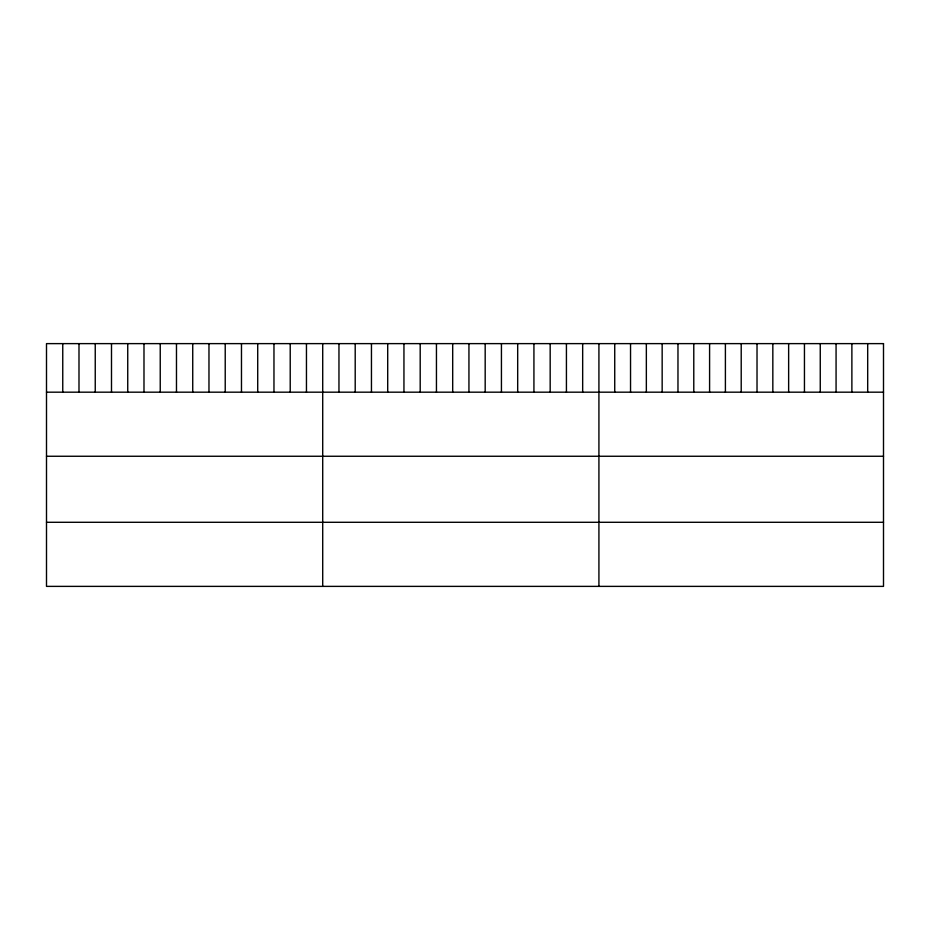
<?xml version="1.0" encoding="UTF-8"?>
<svg xmlns="http://www.w3.org/2000/svg" width="930" height="930" viewBox="0 0 930 930"><rect width="100%" height="100%" fill="white"/><g stroke="black" fill="none" stroke-linecap="round" stroke-linejoin="round"><path stroke-width="1.4" d="M46.5 392.181L883.5 392.181M46.5 456.258L883.5 456.258M46.5 522.288L883.5 522.288M867.69 343.623L867.69 392.181M851.88 343.623L851.88 392.181M836.07 343.623L836.07 392.181M820.26 343.623L820.26 392.181M804.45 343.623L804.45 392.181M788.64 343.623L788.64 392.181M772.83 343.623L772.83 392.181M757.02 343.623L757.02 392.181M741.21 343.623L741.21 392.181M725.4 343.623L725.4 392.181M709.59 343.623L709.59 392.181M693.78 343.623L693.78 392.181M677.97 343.623L677.97 392.181M662.16 343.623L662.16 392.181M646.35 343.623L646.35 392.181M630.54 343.623L630.54 392.181M614.73 343.623L614.73 392.181M598.92 343.623L598.92 586.377M582.668 343.623L582.668 392.181M566.428 343.623L566.428 392.181M550.176 343.623L550.176 392.181M533.925 343.623L533.925 392.181M517.685 343.623L517.685 392.181M501.433 343.623L501.433 392.181M485.181 343.623L485.181 392.181M468.941 343.623L468.941 392.181M452.689 343.623L452.689 392.181M436.449 343.623L436.449 392.181M420.197 343.623L420.197 392.181M403.946 343.623L403.946 392.181M387.705 343.623L387.705 392.181M371.454 343.623L371.454 392.181M355.202 343.623L355.202 392.181M338.962 343.623L338.962 392.181M322.71 343.623L322.71 586.377M306.458 343.623L306.458 392.181M290.218 343.623L290.218 392.181M273.966 343.623L273.966 392.181M257.715 343.623L257.715 392.181M241.475 343.623L241.475 392.181M225.223 343.623L225.223 392.181M208.971 343.623L208.971 392.181M192.731 343.623L192.731 392.181M176.479 343.623L176.479 392.181M160.239 343.623L160.239 392.181M143.987 343.623L143.987 392.181M127.736 343.623L127.736 392.181M111.495 343.623L111.495 392.181M95.244 343.623L95.244 392.181M78.992 343.623L78.992 392.181M62.752 343.623L62.752 392.181M883.5 343.623L46.5 343.623L46.5 586.377L883.5 586.377L883.5 343.623"/></g></svg>
